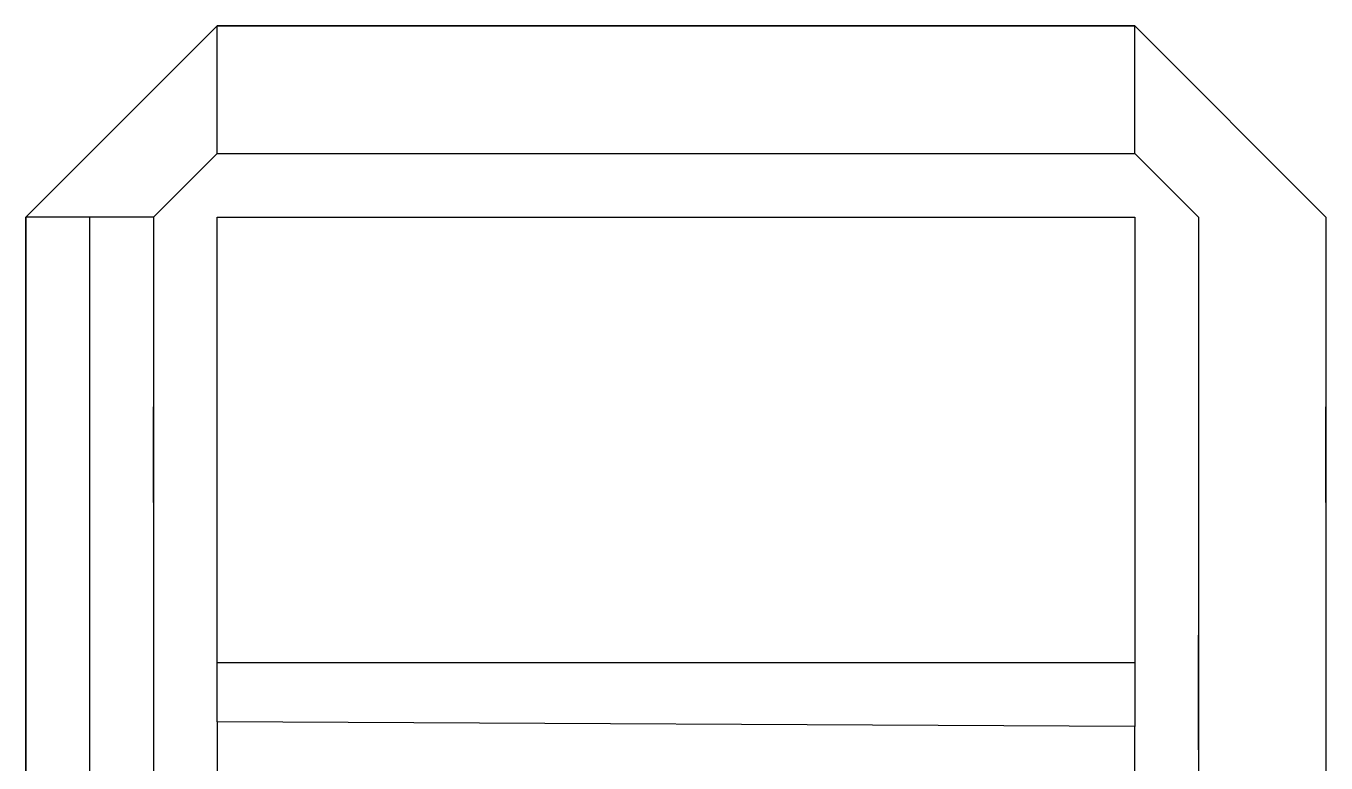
# Model space of a CAD drawing. Header units: millimetres. Extents: x -1030 to 134, y 0 to 864.
# Drawn here: x -1030 to -877, y 777.6 to 864.4 of the extents above; entities that cross this region are included whole.
import ezdxf

# ---------------------------------------------------------------- set-up
doc = ezdxf.new("R2010")
doc.units = ezdxf.units.MM
doc.header["$MEASUREMENT"] = 0

msp = doc.modelspace()

# ---------------------------------------------------------------- linework, layer by layer
for p, q in [((-1007.53, 864.4), (-1030.03, 841.9)), ((-1030.03, 841.9), (-1007.53, 864.4)), ((-1007.53, 849.4), (-1007.53, 864.4)), ((-899.53, 864.4), (-1007.53, 864.4)), ((-1007.53, 864.4), (-899.53, 864.4)), ((-899.53, 849.4), (-899.53, 864.4)), ((-877.03, 841.9), (-899.53, 864.4)), ((-899.53, 864.4), (-877.03, 841.9)), ((-1015.03, 841.9, 3.75), (-1007.53, 849.4, 3.75)), ((-1007.53, 849.4, 3.75), (-899.53, 849.4, 3.75)), ((-892.03, 841.9, 3.75), (-899.53, 849.4, 3.75)), ((-1015.03, 841.9), (-1030.03, 841.9)), ((-1030.03, 729.97), (-1030.03, 841.9)), ((-1022.53, 841.9, 3.75), (-1030.03, 841.9, 3.75)), ((-1030.03, 841.9, 3.75), (-1030.03, 729.97, 3.75)), ((-1030.03, 729.97), (-1030.03, 841.9)), ((-1022.53, 782.19, 0.25), (-1022.53, 841.9, 3.75)), ((-1022.53, 729.97, 3.75), (-1022.53, 841.9, 3.75)), ((-1015.03, 841.9, 3.75), (-1015.03, 729.97, 3.75)), ((-1007.53, 789.4, 3.75), (-1007.53, 841.9, 3.75)), ((-1007.53, 841.9, 3.75), (-899.53, 841.9, 3.75)), ((-899.53, 841.9, 3.75), (-899.53, 789.4, 3.75)), ((-892.03, 841.9, 3.75), (-892.03, 729.97, 3.75)), ((-877.03, 841.9), (-877.03, 729.97)), ((-899.53, 789.4, 3.75), (-1007.53, 789.4, 3.75)), ((-1007.53, 782.47, 3.75), (-1007.53, 789.4, 3.75)), ((-899.53, 789.4, 3.75), (-899.53, 781.9, 3.75)), ((-899.53, 781.9, 3.75), (-1007.53, 782.47, 3.75)), ((-1007.53, 782.47, 3.75), (-1007.53, 729.97, 3.75)), ((-899.53, 729.97, 3.75), (-899.53, 781.9, 3.75))]:
    msp.add_line(p, q)
at = {"extrusion": (-1, -1.32995e-05, 0)}
msp.add_circle((-813.93, 15, 1015.02), 5.62, dxfattribs=at)
at = {"extrusion": (-1, 0, 0)}
msp.add_circle((-785.93, 41.25, 892.03), 6.75, dxfattribs=at)
msp.add_ellipse((-877.03, 813.92, 15), major_axis=(0, -5.63), ratio=1, start_param=-3.141592653589793, end_param=3.141592653589793, dxfattribs=at)
msp.add_ellipse((-877.03, 813.92, 15), major_axis=(0, -5.63), ratio=1, start_param=-3.141592653589793, end_param=3.141592653589793, dxfattribs=at)
msp.add_ellipse((-877.03, 813.92, 15), major_axis=(0, -5.63), ratio=1, start_param=-3.141592653589793, end_param=3.141592653589793, dxfattribs=at)
msp.add_ellipse((-877.03, 813.92, 15), major_axis=(0, -5.63), ratio=1, start_param=-3.141592653589793, end_param=3.141592653589793, dxfattribs=at)
msp.add_ellipse((-877.03, 813.92, 15), major_axis=(0, -5.63), ratio=1, start_param=-3.141592653589793, end_param=3.141592653589793, dxfattribs=at)
msp.add_ellipse((-877.03, 813.92, 15), major_axis=(0, -5.63), ratio=1, start_param=-3.141592653589793, end_param=3.141592653589793, dxfattribs=at)
msp.add_ellipse((-877.03, 813.92, 15), major_axis=(0, -5.63), ratio=1, start_param=-3.141592653589793, end_param=3.141592653589793, dxfattribs=at)
msp.add_ellipse((-877.03, 813.92, 15), major_axis=(0, -5.63), ratio=1, start_param=-3.141592653589793, end_param=3.141592653589793, dxfattribs=at)
msp.add_ellipse((-877.03, 813.92, 15), major_axis=(0, -5.63), ratio=1, start_param=-3.141592653589793, end_param=3.141592653589793, dxfattribs=at)
msp.add_ellipse((-877.03, 813.92, 15), major_axis=(0, -5.63), ratio=1, start_param=-3.141592653589793, end_param=3.141592653589793, dxfattribs=at)
msp.add_ellipse((-877.03, 813.92, 15), major_axis=(0, -5.63), ratio=1, start_param=-3.141592653589793, end_param=3.141592653589793, dxfattribs=at)
msp.add_ellipse((-877.03, 813.92, 15), major_axis=(0, -5.63), ratio=1, start_param=-3.141592653589793, end_param=3.141592653589793, dxfattribs=at)
msp.add_ellipse((-877.03, 813.92, 15), major_axis=(0, -5.63), ratio=1, start_param=-3.141592653589793, end_param=3.141592653589793, dxfattribs=at)
msp.add_ellipse((-877.03, 813.92, 15), major_axis=(0, -5.63), ratio=1, start_param=-3.141592653589793, end_param=3.141592653589793, dxfattribs=at)
msp.add_ellipse((-877.03, 813.92, 15), major_axis=(0, -5.63), ratio=1, start_param=-3.141592653589793, end_param=3.141592653589793, dxfattribs=at)
msp.add_ellipse((-877.03, 813.92, 15), major_axis=(0, -5.63), ratio=1, start_param=-3.141592653589793, end_param=3.141592653589793, dxfattribs=at)
msp.add_ellipse((-877.03, 813.92, 15), major_axis=(0, -5.63), ratio=1, start_param=-3.141592653589793, end_param=3.141592653589793, dxfattribs=at)
msp.add_ellipse((-877.03, 813.92, 15), major_axis=(0, -5.63), ratio=1, start_param=-3.141592653589793, end_param=3.141592653589793, dxfattribs=at)
msp.add_ellipse((-877.03, 813.92, 15), major_axis=(0, -5.63), ratio=1, start_param=-3.141592653589793, end_param=3.141592653589793, dxfattribs=at)
msp.add_ellipse((-877.03, 813.92, 15), major_axis=(0, -5.63), ratio=1, start_param=-3.141592653589793, end_param=3.141592653589793, dxfattribs=at)
msp.add_ellipse((-877.03, 813.92, 15), major_axis=(0, -5.63), ratio=1, start_param=-3.141592653589793, end_param=3.141592653589793, dxfattribs=at)
msp.add_ellipse((-877.03, 813.92, 15), major_axis=(0, -5.63), ratio=1, start_param=-3.141592653589793, end_param=3.141592653589793, dxfattribs=at)
msp.add_ellipse((-877.03, 813.92, 15), major_axis=(0, -5.63), ratio=1, start_param=-3.141592653589793, end_param=3.141592653589793, dxfattribs=at)
msp.add_ellipse((-877.03, 813.92, 15), major_axis=(0, -5.63), ratio=1, start_param=-3.141592653589793, end_param=3.141592653589793, dxfattribs=at)
msp.add_ellipse((-877.03, 813.92, 15), major_axis=(0, -5.63), ratio=1, start_param=-3.141592653589793, end_param=3.141592653589793, dxfattribs=at)
msp.add_ellipse((-877.03, 813.92, 15), major_axis=(0, -5.63), ratio=1, start_param=-3.141592653589793, end_param=3.141592653589793, dxfattribs=at)
msp.add_ellipse((-877.03, 813.92, 15), major_axis=(0, -5.63), ratio=1, start_param=-3.141592653589793, end_param=3.141592653589793, dxfattribs=at)
msp.add_ellipse((-877.03, 813.92, 15), major_axis=(0, -5.63), ratio=1, start_param=-3.141592653589793, end_param=3.141592653589793, dxfattribs=at)
msp.add_ellipse((-877.03, 813.92, 15), major_axis=(0, -5.63), ratio=1, start_param=-3.141592653589793, end_param=3.141592653589793, dxfattribs=at)
msp.add_ellipse((-877.03, 813.92, 15), major_axis=(0, -5.63), ratio=1, start_param=-3.141592653589793, end_param=3.141592653589793, dxfattribs=at)
msp.add_ellipse((-877.03, 813.92, 15), major_axis=(0, -5.63), ratio=1, start_param=-3.141592653589793, end_param=3.141592653589793, dxfattribs=at)
msp.add_ellipse((-877.03, 813.92, 15), major_axis=(0, -5.63), ratio=1, start_param=-3.141592653589793, end_param=3.141592653589793, dxfattribs=at)
msp.add_ellipse((-877.03, 813.92, 15), major_axis=(0, -5.63), ratio=1, start_param=-3.141592653589793, end_param=3.141592653589793, dxfattribs=at)
msp.add_ellipse((-877.03, 813.92, 15), major_axis=(0, -5.63), ratio=1, start_param=-3.141592653589793, end_param=3.141592653589793, dxfattribs=at)
msp.add_ellipse((-877.03, 813.92, 15), major_axis=(0, -5.63), ratio=1, start_param=-3.141592653589793, end_param=3.141592653589793, dxfattribs=at)
msp.add_ellipse((-877.03, 813.92, 15), major_axis=(0, -5.63), ratio=1, start_param=-3.141592653589793, end_param=3.141592653589793, dxfattribs=at)
msp.add_ellipse((-877.03, 813.92, 15), major_axis=(0, -5.63), ratio=1, start_param=-3.141592653589793, end_param=3.141592653589793, dxfattribs=at)
msp.add_ellipse((-877.03, 813.92, 15), major_axis=(0, -5.63), ratio=1, start_param=-3.141592653589793, end_param=3.141592653589793, dxfattribs=at)
msp.add_ellipse((-877.03, 813.92, 15), major_axis=(0, -5.63), ratio=1, start_param=-3.141592653589793, end_param=3.141592653589793, dxfattribs=at)
msp.add_ellipse((-877.03, 813.92, 15), major_axis=(0, -5.63), ratio=1, start_param=-3.141592653589793, end_param=3.141592653589793, dxfattribs=at)
msp.add_ellipse((-877.03, 813.92, 15), major_axis=(0, -5.63), ratio=1, start_param=-3.141592653589793, end_param=3.141592653589793, dxfattribs=at)
msp.add_ellipse((-877.03, 813.92, 15), major_axis=(0, -5.63), ratio=1, start_param=-3.141592653589793, end_param=3.141592653589793, dxfattribs=at)
msp.add_ellipse((-877.03, 813.92, 15), major_axis=(0, -5.63), ratio=1, start_param=-3.141592653589793, end_param=3.141592653589793, dxfattribs=at)
msp.add_ellipse((-877.03, 813.92, 15), major_axis=(0, -5.63), ratio=1, start_param=-3.141592653589793, end_param=3.141592653589793, dxfattribs=at)
msp.add_ellipse((-877.03, 813.92, 15), major_axis=(0, -5.63), ratio=1, start_param=-3.141592653589793, end_param=3.141592653589793, dxfattribs=at)
msp.add_ellipse((-877.03, 813.92, 15), major_axis=(0, -5.63), ratio=1, start_param=-3.141592653589793, end_param=3.141592653589793, dxfattribs=at)
msp.add_ellipse((-877.03, 813.92, 15), major_axis=(0, -5.63), ratio=1, start_param=-3.141592653589793, end_param=3.141592653589793, dxfattribs=at)
msp.add_ellipse((-877.03, 813.92, 15), major_axis=(0, -5.63), ratio=1, start_param=-3.141592653589793, end_param=3.141592653589793, dxfattribs=at)
msp.add_ellipse((-877.03, 813.92, 15), major_axis=(0, -5.63), ratio=1, start_param=-3.141592653589793, end_param=3.141592653589793, dxfattribs=at)
msp.add_ellipse((-877.03, 813.92, 15), major_axis=(0, -5.63), ratio=1, start_param=-3.141592653589793, end_param=3.141592653589793, dxfattribs=at)
msp.add_ellipse((-877.03, 813.92, 15), major_axis=(0, -5.63), ratio=1, start_param=-3.141592653589793, end_param=3.141592653589793, dxfattribs=at)
msp.add_ellipse((-877.03, 813.92, 15), major_axis=(0, -5.63), ratio=1, start_param=-3.141592653589793, end_param=3.141592653589793, dxfattribs=at)
msp.add_ellipse((-877.03, 813.92, 15), major_axis=(0, -5.63), ratio=1, start_param=-3.141592653589793, end_param=3.141592653589793, dxfattribs=at)
msp.add_ellipse((-877.03, 813.92, 15), major_axis=(0, -5.63), ratio=1, start_param=-3.141592653589793, end_param=3.141592653589793, dxfattribs=at)
msp.add_ellipse((-877.03, 813.92, 15), major_axis=(0, -5.63), ratio=1, start_param=-3.141592653589793, end_param=3.141592653589793, dxfattribs=at)
msp.add_ellipse((-877.03, 813.92, 15), major_axis=(0, -5.63), ratio=1, start_param=-3.141592653589793, end_param=3.141592653589793, dxfattribs=at)
msp.add_ellipse((-877.03, 813.92, 15), major_axis=(0, -5.63), ratio=1, start_param=-3.141592653589793, end_param=3.141592653589793, dxfattribs=at)
msp.add_ellipse((-877.03, 813.92, 15), major_axis=(0, -5.63), ratio=1, start_param=-3.141592653589793, end_param=3.141592653589793, dxfattribs=at)
msp.add_ellipse((-877.03, 813.92, 15), major_axis=(0, -5.63), ratio=1, start_param=-3.141592653589793, end_param=3.141592653589793, dxfattribs=at)
msp.add_ellipse((-877.03, 813.92, 15), major_axis=(0, -5.63), ratio=1, start_param=-3.141592653589793, end_param=3.141592653589793, dxfattribs=at)
msp.add_ellipse((-877.03, 813.92, 15), major_axis=(0, -5.63), ratio=1, start_param=-3.141592653589793, end_param=3.141592653589793, dxfattribs=at)
msp.add_ellipse((-877.03, 813.92, 15), major_axis=(0, -5.63), ratio=1, start_param=-3.141592653589793, end_param=3.141592653589793, dxfattribs=at)
msp.add_ellipse((-877.03, 813.92, 15), major_axis=(0, -5.63), ratio=1, start_param=-3.141592653589793, end_param=3.141592653589793, dxfattribs=at)
msp.add_ellipse((-877.03, 813.92, 15), major_axis=(0, -5.63), ratio=1, start_param=-3.141592653589793, end_param=3.141592653589793, dxfattribs=at)
msp.add_ellipse((-877.03, 813.92, 15), major_axis=(0, -5.63), ratio=1, start_param=-3.141592653589793, end_param=3.141592653589793, dxfattribs=at)
msp.add_ellipse((-877.03, 813.92, 15), major_axis=(0, -5.63), ratio=1, start_param=-3.141592653589793, end_param=3.141592653589793, dxfattribs=at)
msp.add_ellipse((-877.03, 813.92, 15), major_axis=(0, -5.63), ratio=1, start_param=-3.141592653589793, end_param=3.141592653589793, dxfattribs=at)
msp.add_ellipse((-877.03, 813.92, 15), major_axis=(0, -5.63), ratio=1, start_param=-3.141592653589793, end_param=3.141592653589793, dxfattribs=at)
msp.add_ellipse((-877.03, 813.92, 15), major_axis=(0, -5.63), ratio=1, start_param=-3.141592653589793, end_param=3.141592653589793, dxfattribs=at)
msp.add_ellipse((-877.03, 813.92, 15), major_axis=(0, -5.63), ratio=1, start_param=-3.141592653589793, end_param=3.141592653589793, dxfattribs=at)
msp.add_ellipse((-877.03, 813.92, 15), major_axis=(0, -5.63), ratio=1, start_param=-3.141592653589793, end_param=3.141592653589793, dxfattribs=at)
msp.add_ellipse((-877.03, 813.92, 15), major_axis=(0, -5.63), ratio=1, start_param=-3.141592653589793, end_param=3.141592653589793, dxfattribs=at)
msp.add_ellipse((-877.03, 813.92, 15), major_axis=(0, -5.63), ratio=1, start_param=-3.141592653589793, end_param=3.141592653589793, dxfattribs=at)
msp.add_ellipse((-877.03, 813.92, 15), major_axis=(0, -5.63), ratio=1, start_param=-3.141592653589793, end_param=3.141592653589793, dxfattribs=at)
msp.add_ellipse((-877.03, 813.92, 15), major_axis=(0, -5.63), ratio=1, start_param=-3.141592653589793, end_param=3.141592653589793, dxfattribs=at)
msp.add_ellipse((-877.03, 813.92, 15), major_axis=(0, -5.63), ratio=1, start_param=-3.141592653589793, end_param=3.141592653589793, dxfattribs=at)
msp.add_ellipse((-877.03, 813.92, 15), major_axis=(0, -5.63), ratio=1, start_param=-3.141592653589793, end_param=3.141592653589793, dxfattribs=at)
msp.add_ellipse((-877.03, 813.92, 15), major_axis=(0, -5.63), ratio=1, start_param=-3.141592653589793, end_param=3.141592653589793, dxfattribs=at)
msp.add_ellipse((-877.03, 813.92, 15), major_axis=(0, -5.63), ratio=1, start_param=-3.141592653589793, end_param=3.141592653589793, dxfattribs=at)
msp.add_ellipse((-877.03, 813.92, 15), major_axis=(0, -5.63), ratio=1, start_param=-3.141592653589793, end_param=3.141592653589793, dxfattribs=at)
msp.add_ellipse((-877.03, 813.92, 15), major_axis=(0, -5.63), ratio=1, start_param=-3.141592653589793, end_param=3.141592653589793, dxfattribs=at)
msp.add_ellipse((-877.03, 813.92, 15), major_axis=(0, -5.63), ratio=1, start_param=-3.141592653589793, end_param=3.141592653589793, dxfattribs=at)
msp.add_ellipse((-877.03, 813.92, 15), major_axis=(0, -5.63), ratio=1, start_param=-3.141592653589793, end_param=3.141592653589793, dxfattribs=at)
msp.add_ellipse((-877.03, 813.92, 15), major_axis=(0, -5.63), ratio=1, start_param=-3.141592653589793, end_param=3.141592653589793, dxfattribs=at)
msp.add_ellipse((-877.03, 813.92, 15), major_axis=(0, -5.63), ratio=1, start_param=-3.141592653589793, end_param=3.141592653589793, dxfattribs=at)
msp.add_ellipse((-877.03, 813.92, 15), major_axis=(0, -5.63), ratio=1, start_param=-3.141592653589793, end_param=3.141592653589793, dxfattribs=at)
msp.add_ellipse((-877.03, 813.92, 15), major_axis=(0, -5.63), ratio=1, start_param=-3.141592653589793, end_param=3.141592653589793, dxfattribs=at)
msp.add_ellipse((-877.03, 813.92, 15), major_axis=(0, -5.63), ratio=1, start_param=-3.141592653589793, end_param=3.141592653589793, dxfattribs=at)
msp.add_ellipse((-877.03, 813.92, 15), major_axis=(0, -5.63), ratio=1, start_param=-3.141592653589793, end_param=3.141592653589793, dxfattribs=at)
msp.add_ellipse((-877.03, 813.92, 15), major_axis=(0, -5.63), ratio=1, start_param=-3.141592653589793, end_param=3.141592653589793, dxfattribs=at)
msp.add_ellipse((-877.03, 813.92, 15), major_axis=(0, -5.63), ratio=1, start_param=-3.141592653589793, end_param=3.141592653589793, dxfattribs=at)
msp.add_ellipse((-877.03, 813.92, 15), major_axis=(0, -5.63), ratio=1, start_param=-3.141592653589793, end_param=3.141592653589793, dxfattribs=at)
msp.add_ellipse((-877.03, 813.92, 15), major_axis=(0, -5.63), ratio=1, start_param=-3.141592653589793, end_param=3.141592653589793, dxfattribs=at)
msp.add_ellipse((-877.03, 813.92, 15), major_axis=(0, -5.63), ratio=1, start_param=-3.141592653589793, end_param=3.141592653589793, dxfattribs=at)
msp.add_ellipse((-877.03, 813.92, 15), major_axis=(0, -5.63), ratio=1, start_param=-3.141592653589793, end_param=3.141592653589793, dxfattribs=at)
msp.add_ellipse((-877.03, 813.92, 15), major_axis=(0, -5.63), ratio=1, start_param=-3.141592653589793, end_param=3.141592653589793, dxfattribs=at)
msp.add_ellipse((-877.03, 813.92, 15), major_axis=(0, -5.63), ratio=1, start_param=-3.141592653589793, end_param=3.141592653589793, dxfattribs=at)
msp.add_ellipse((-877.03, 813.92, 15), major_axis=(0, -5.63), ratio=1, start_param=-3.141592653589793, end_param=3.141592653589793, dxfattribs=at)
msp.add_ellipse((-877.03, 813.92, 15), major_axis=(0, -5.63), ratio=1, start_param=-3.141592653589793, end_param=3.141592653589793, dxfattribs=at)
msp.add_ellipse((-877.03, 813.92, 15), major_axis=(0, -5.63), ratio=1, start_param=-3.141592653589793, end_param=3.141592653589793, dxfattribs=at)
msp.add_ellipse((-877.03, 813.92, 15), major_axis=(0, -5.63), ratio=1, start_param=-3.141592653589793, end_param=3.141592653589793, dxfattribs=at)
msp.add_ellipse((-877.03, 813.92, 15), major_axis=(0, -5.63), ratio=1, start_param=-3.141592653589793, end_param=3.141592653589793, dxfattribs=at)
msp.add_ellipse((-877.03, 813.92, 15), major_axis=(0, -5.63), ratio=1, start_param=-3.141592653589793, end_param=3.141592653589793, dxfattribs=at)
msp.add_ellipse((-877.03, 813.92, 15), major_axis=(0, -5.63), ratio=1, start_param=-3.141592653589793, end_param=3.141592653589793, dxfattribs=at)
msp.add_ellipse((-877.03, 813.92, 15), major_axis=(0, -5.63), ratio=1, start_param=-3.141592653589793, end_param=3.141592653589793, dxfattribs=at)
msp.add_ellipse((-877.03, 813.92, 15), major_axis=(0, -5.63), ratio=1, start_param=-3.141592653589793, end_param=3.141592653589793, dxfattribs=at)
msp.add_ellipse((-877.03, 813.92, 15), major_axis=(0, -5.63), ratio=1, start_param=-3.141592653589793, end_param=3.141592653589793, dxfattribs=at)
msp.add_ellipse((-877.03, 813.92, 15), major_axis=(0, -5.63), ratio=1, start_param=-3.141592653589793, end_param=3.141592653589793, dxfattribs=at)
msp.add_ellipse((-877.03, 813.92, 15), major_axis=(0, -5.63), ratio=1, start_param=-3.141592653589793, end_param=3.141592653589793, dxfattribs=at)
msp.add_ellipse((-877.03, 813.92, 15), major_axis=(0, -5.63), ratio=1, start_param=-3.141592653589793, end_param=3.141592653589793, dxfattribs=at)
msp.add_ellipse((-877.03, 813.92, 15), major_axis=(0, -5.63), ratio=1, start_param=-3.141592653589793, end_param=3.141592653589793, dxfattribs=at)
msp.add_ellipse((-877.03, 813.92, 15), major_axis=(0, -5.63), ratio=1, start_param=-3.141592653589793, end_param=3.141592653589793, dxfattribs=at)
msp.add_ellipse((-877.03, 813.92, 15), major_axis=(0, -5.63), ratio=1, start_param=-3.141592653589793, end_param=3.141592653589793, dxfattribs=at)
msp.add_ellipse((-877.03, 813.92, 15), major_axis=(0, -5.63), ratio=1, start_param=-3.141592653589793, end_param=3.141592653589793, dxfattribs=at)
msp.add_ellipse((-877.03, 813.92, 15), major_axis=(0, -5.63), ratio=1, start_param=-3.141592653589793, end_param=3.141592653589793, dxfattribs=at)
msp.add_ellipse((-877.03, 813.92, 15), major_axis=(0, -5.63), ratio=1, start_param=-3.141592653589793, end_param=3.141592653589793, dxfattribs=at)
msp.add_ellipse((-877.03, 813.92, 15), major_axis=(0, -5.63), ratio=1, start_param=-3.141592653589793, end_param=3.141592653589793, dxfattribs=at)
msp.add_ellipse((-877.03, 813.92, 15), major_axis=(0, -5.63), ratio=1, start_param=-3.141592653589793, end_param=3.141592653589793, dxfattribs=at)
msp.add_ellipse((-877.03, 813.92, 15), major_axis=(0, -5.63), ratio=1, start_param=-3.141592653589793, end_param=3.141592653589793, dxfattribs=at)
msp.add_ellipse((-877.03, 813.92, 15), major_axis=(0, -5.63), ratio=1, start_param=-3.141592653589793, end_param=3.141592653589793, dxfattribs=at)
msp.add_ellipse((-877.03, 813.92, 15), major_axis=(0, -5.63), ratio=1, start_param=-3.141592653589793, end_param=3.141592653589793, dxfattribs=at)
msp.add_ellipse((-877.03, 813.92, 15), major_axis=(0, -5.63), ratio=1, start_param=-3.141592653589793, end_param=3.141592653589793, dxfattribs=at)
msp.add_ellipse((-877.03, 813.92, 15), major_axis=(0, -5.63), ratio=1, start_param=-3.141592653589793, end_param=3.141592653589793, dxfattribs=at)
msp.add_ellipse((-877.03, 813.92, 15), major_axis=(0, -5.63), ratio=1, start_param=-3.141592653589793, end_param=3.141592653589793, dxfattribs=at)
msp.add_ellipse((-877.03, 813.92, 15), major_axis=(0, -5.63), ratio=1, start_param=-3.141592653589793, end_param=3.141592653589793, dxfattribs=at)
msp.add_ellipse((-877.03, 813.92, 15), major_axis=(0, -5.63), ratio=1, start_param=-3.141592653589793, end_param=3.141592653589793, dxfattribs=at)
msp.add_ellipse((-877.03, 813.92, 15), major_axis=(0, -5.63), ratio=1, start_param=-3.141592653589793, end_param=3.141592653589793, dxfattribs=at)
msp.add_ellipse((-877.03, 813.92, 15), major_axis=(0, -5.63), ratio=1, start_param=-3.141592653589793, end_param=3.141592653589793, dxfattribs=at)
msp.add_ellipse((-877.03, 813.92, 15), major_axis=(0, -5.63), ratio=1, start_param=-3.141592653589793, end_param=3.141592653589793, dxfattribs=at)
msp.add_ellipse((-877.03, 813.92, 15), major_axis=(0, -5.63), ratio=1, start_param=-3.141592653589793, end_param=3.141592653589793, dxfattribs=at)
msp.add_ellipse((-877.03, 813.92, 15), major_axis=(0, -5.63), ratio=1, start_param=-3.141592653589793, end_param=3.141592653589793, dxfattribs=at)
msp.add_ellipse((-877.03, 813.92, 15), major_axis=(0, -5.63), ratio=1, start_param=-3.141592653589793, end_param=3.141592653589793, dxfattribs=at)
msp.add_ellipse((-877.03, 813.92, 15), major_axis=(0, -5.63), ratio=1, start_param=-3.141592653589793, end_param=3.141592653589793, dxfattribs=at)
msp.add_ellipse((-877.03, 813.92, 15), major_axis=(0, -5.63), ratio=1, start_param=-3.141592653589793, end_param=3.141592653589793, dxfattribs=at)
msp.add_ellipse((-877.03, 813.92, 15), major_axis=(0, -5.63), ratio=1, start_param=-3.141592653589793, end_param=3.141592653589793, dxfattribs=at)
msp.add_ellipse((-877.03, 813.92, 15), major_axis=(0, -5.63), ratio=1, start_param=-3.141592653589793, end_param=3.141592653589793, dxfattribs=at)
msp.add_ellipse((-877.03, 813.92, 15), major_axis=(0, -5.63), ratio=1, start_param=-3.141592653589793, end_param=3.141592653589793, dxfattribs=at)
msp.add_ellipse((-877.03, 813.92, 15), major_axis=(0, -5.63), ratio=1, start_param=-3.141592653589793, end_param=3.141592653589793, dxfattribs=at)
msp.add_ellipse((-877.03, 813.92, 15), major_axis=(0, -5.63), ratio=1, start_param=-3.141592653589793, end_param=3.141592653589793, dxfattribs=at)
msp.add_ellipse((-877.03, 813.92, 15), major_axis=(0, -5.63), ratio=1, start_param=-3.141592653589793, end_param=3.141592653589793, dxfattribs=at)
msp.add_ellipse((-877.03, 813.92, 15), major_axis=(0, -5.63), ratio=1, start_param=-3.141592653589793, end_param=3.141592653589793, dxfattribs=at)
msp.add_ellipse((-877.03, 813.92, 15), major_axis=(0, -5.63), ratio=1, start_param=-3.141592653589793, end_param=3.141592653589793, dxfattribs=at)
msp.add_ellipse((-877.03, 813.92, 15), major_axis=(0, -5.63), ratio=1, start_param=-3.141592653589793, end_param=3.141592653589793, dxfattribs=at)
msp.add_ellipse((-877.03, 813.92, 15), major_axis=(0, -5.63), ratio=1, start_param=-3.141592653589793, end_param=3.141592653589793, dxfattribs=at)
msp.add_ellipse((-877.03, 813.92, 15), major_axis=(0, -5.63), ratio=1, start_param=-3.141592653589793, end_param=3.141592653589793, dxfattribs=at)
msp.add_ellipse((-877.03, 813.92, 15), major_axis=(0, -5.63), ratio=1, start_param=-3.141592653589793, end_param=3.141592653589793, dxfattribs=at)
msp.add_ellipse((-877.03, 813.92, 15), major_axis=(0, -5.63), ratio=1, start_param=-3.141592653589793, end_param=3.141592653589793, dxfattribs=at)
msp.add_ellipse((-877.03, 813.92, 15), major_axis=(0, -5.63), ratio=1, start_param=-3.141592653589793, end_param=3.141592653589793, dxfattribs=at)
msp.add_ellipse((-877.03, 813.92, 15), major_axis=(0, -5.63), ratio=1, start_param=-3.141592653589793, end_param=3.141592653589793, dxfattribs=at)
msp.add_ellipse((-877.03, 813.92, 15), major_axis=(0, -5.63), ratio=1, start_param=-3.141592653589793, end_param=3.141592653589793, dxfattribs=at)
msp.add_ellipse((-877.03, 813.92, 15), major_axis=(0, -5.63), ratio=1, start_param=-3.141592653589793, end_param=3.141592653589793, dxfattribs=at)
msp.add_ellipse((-877.03, 813.92, 15), major_axis=(0, -5.63), ratio=1, start_param=-3.141592653589793, end_param=3.141592653589793, dxfattribs=at)
msp.add_ellipse((-877.03, 813.92, 15), major_axis=(0, -5.63), ratio=1, start_param=-3.141592653589793, end_param=3.141592653589793, dxfattribs=at)
msp.add_ellipse((-877.03, 813.92, 15), major_axis=(0, -5.63), ratio=1, start_param=-3.141592653589793, end_param=3.141592653589793, dxfattribs=at)
msp.add_ellipse((-877.03, 813.92, 15), major_axis=(0, -5.63), ratio=1, start_param=-3.141592653589793, end_param=3.141592653589793, dxfattribs=at)
msp.add_ellipse((-877.03, 813.92, 15), major_axis=(0, -5.63), ratio=1, start_param=-3.141592653589793, end_param=3.141592653589793, dxfattribs=at)
msp.add_ellipse((-877.03, 813.92, 15), major_axis=(0, -5.63), ratio=1, start_param=-3.141592653589793, end_param=3.141592653589793, dxfattribs=at)
msp.add_ellipse((-877.03, 813.92, 15), major_axis=(0, -5.63), ratio=1, start_param=-3.141592653589793, end_param=3.141592653589793, dxfattribs=at)
msp.add_ellipse((-877.03, 813.92, 15), major_axis=(0, -5.63), ratio=1, start_param=-3.141592653589793, end_param=3.141592653589793, dxfattribs=at)
msp.add_ellipse((-877.03, 813.92, 15), major_axis=(0, -5.63), ratio=1, start_param=-3.141592653589793, end_param=3.141592653589793, dxfattribs=at)
msp.add_ellipse((-877.03, 813.92, 15), major_axis=(0, -5.63), ratio=1, start_param=-3.141592653589793, end_param=3.141592653589793, dxfattribs=at)
msp.add_ellipse((-877.03, 813.92, 15), major_axis=(0, -5.63), ratio=1, start_param=-3.141592653589793, end_param=3.141592653589793, dxfattribs=at)
msp.add_ellipse((-877.03, 813.92, 15), major_axis=(0, -5.63), ratio=1, start_param=-3.141592653589793, end_param=3.141592653589793, dxfattribs=at)
msp.add_ellipse((-877.03, 813.92, 15), major_axis=(0, -5.63), ratio=1, start_param=-3.141592653589793, end_param=3.141592653589793, dxfattribs=at)
msp.add_ellipse((-877.03, 813.92, 15), major_axis=(0, -5.63), ratio=1, start_param=-3.141592653589793, end_param=3.141592653589793, dxfattribs=at)
msp.add_ellipse((-877.03, 813.92, 15), major_axis=(0, -5.63), ratio=1, start_param=-3.141592653589793, end_param=3.141592653589793, dxfattribs=at)
msp.add_ellipse((-877.03, 813.92, 15), major_axis=(0, -5.63), ratio=1, start_param=-3.141592653589793, end_param=3.141592653589793, dxfattribs=at)
msp.add_ellipse((-877.03, 813.92, 15), major_axis=(0, -5.63), ratio=1, start_param=-3.141592653589793, end_param=3.141592653589793, dxfattribs=at)
msp.add_ellipse((-877.03, 813.92, 15), major_axis=(0, -5.63), ratio=1, start_param=-3.141592653589793, end_param=3.141592653589793, dxfattribs=at)
msp.add_ellipse((-877.03, 813.92, 15), major_axis=(0, -5.63), ratio=1, start_param=-3.141592653589793, end_param=3.141592653589793, dxfattribs=at)
msp.add_ellipse((-877.03, 813.92, 15), major_axis=(0, -5.63), ratio=1, start_param=-3.141592653589793, end_param=3.141592653589793, dxfattribs=at)
msp.add_ellipse((-877.03, 813.92, 15), major_axis=(0, -5.63), ratio=1, start_param=-3.141592653589793, end_param=3.141592653589793, dxfattribs=at)
msp.add_ellipse((-877.03, 813.92, 15), major_axis=(0, -5.63), ratio=1, start_param=-3.141592653589793, end_param=3.141592653589793, dxfattribs=at)
msp.add_ellipse((-877.03, 813.92, 15), major_axis=(0, -5.63), ratio=1, start_param=-3.141592653589793, end_param=3.141592653589793, dxfattribs=at)
msp.add_ellipse((-877.03, 813.92, 15), major_axis=(0, -5.63), ratio=1, start_param=-3.141592653589793, end_param=3.141592653589793, dxfattribs=at)
msp.add_ellipse((-877.03, 813.92, 15), major_axis=(0, -5.63), ratio=1, start_param=-3.141592653589793, end_param=3.141592653589793, dxfattribs=at)
msp.add_ellipse((-877.03, 813.92, 15), major_axis=(0, -5.63), ratio=1, start_param=-3.141592653589793, end_param=3.141592653589793, dxfattribs=at)
msp.add_ellipse((-877.03, 813.92, 15), major_axis=(0, -5.63), ratio=1, start_param=-3.141592653589793, end_param=3.141592653589793, dxfattribs=at)
msp.add_ellipse((-877.03, 813.92, 15), major_axis=(0, -5.63), ratio=1, start_param=-3.141592653589793, end_param=3.141592653589793, dxfattribs=at)
msp.add_ellipse((-877.03, 813.92, 15), major_axis=(0, -5.63), ratio=1, start_param=-3.141592653589793, end_param=3.141592653589793, dxfattribs=at)
msp.add_ellipse((-877.03, 813.92, 15), major_axis=(0, -5.63), ratio=1, start_param=-3.141592653589793, end_param=3.141592653589793, dxfattribs=at)
msp.add_ellipse((-877.03, 813.92, 15), major_axis=(0, -5.63), ratio=1, start_param=-3.141592653589793, end_param=3.141592653589793, dxfattribs=at)
msp.add_ellipse((-877.03, 813.92, 15), major_axis=(0, -5.63), ratio=1, start_param=-3.141592653589793, end_param=3.141592653589793, dxfattribs=at)
msp.add_ellipse((-877.03, 813.92, 15), major_axis=(0, -5.63), ratio=1, start_param=-3.141592653589793, end_param=3.141592653589793, dxfattribs=at)
msp.add_ellipse((-877.03, 813.92, 15), major_axis=(0, -5.63), ratio=1, start_param=-3.141592653589793, end_param=3.141592653589793, dxfattribs=at)
msp.add_ellipse((-877.03, 813.92, 15), major_axis=(0, -5.63), ratio=1, start_param=-3.141592653589793, end_param=3.141592653589793, dxfattribs=at)
msp.add_ellipse((-877.03, 813.92, 15), major_axis=(0, -5.63), ratio=1, start_param=-3.141592653589793, end_param=3.141592653589793, dxfattribs=at)
msp.add_ellipse((-877.03, 813.92, 15), major_axis=(0, -5.63), ratio=1, start_param=-3.141592653589793, end_param=3.141592653589793, dxfattribs=at)
msp.add_ellipse((-877.03, 813.92, 15), major_axis=(0, -5.63), ratio=1, start_param=-3.141592653589793, end_param=3.141592653589793, dxfattribs=at)
msp.add_ellipse((-877.03, 813.92, 15), major_axis=(0, -5.63), ratio=1, start_param=-3.141592653589793, end_param=3.141592653589793, dxfattribs=at)
msp.add_ellipse((-877.03, 813.92, 15), major_axis=(0, -5.63), ratio=1, start_param=-3.141592653589793, end_param=3.141592653589793, dxfattribs=at)
msp.add_ellipse((-877.03, 813.92, 15), major_axis=(0, -5.63), ratio=1, start_param=-3.141592653589793, end_param=3.141592653589793, dxfattribs=at)
msp.add_ellipse((-877.03, 813.92, 15), major_axis=(0, -5.63), ratio=1, start_param=-3.141592653589793, end_param=3.141592653589793, dxfattribs=at)
msp.add_ellipse((-877.03, 813.92, 15), major_axis=(0, -5.63), ratio=1, start_param=-3.141592653589793, end_param=3.141592653589793, dxfattribs=at)
msp.add_ellipse((-877.03, 813.92, 15), major_axis=(0, -5.63), ratio=1, start_param=-3.141592653589793, end_param=3.141592653589793, dxfattribs=at)
msp.add_ellipse((-877.03, 813.92, 15), major_axis=(0, -5.63), ratio=1, start_param=-3.141592653589793, end_param=3.141592653589793, dxfattribs=at)
msp.add_ellipse((-877.03, 813.92, 15), major_axis=(0, -5.63), ratio=1, start_param=-3.141592653589793, end_param=3.141592653589793, dxfattribs=at)
msp.add_ellipse((-877.03, 813.92, 15), major_axis=(0, -5.63), ratio=1, start_param=-3.141592653589793, end_param=3.141592653589793, dxfattribs=at)
msp.add_ellipse((-877.03, 813.92, 15), major_axis=(0, -5.63), ratio=1, start_param=-3.141592653589793, end_param=3.141592653589793, dxfattribs=at)
msp.add_ellipse((-877.03, 813.92, 15), major_axis=(0, -5.63), ratio=1, start_param=-3.141592653589793, end_param=3.141592653589793, dxfattribs=at)
msp.add_ellipse((-877.03, 813.92, 15), major_axis=(0, -5.63), ratio=1, start_param=-3.141592653589793, end_param=3.141592653589793, dxfattribs=at)
msp.add_ellipse((-877.03, 813.92, 15), major_axis=(0, -5.63), ratio=1, start_param=-3.141592653589793, end_param=3.141592653589793, dxfattribs=at)
msp.add_ellipse((-877.03, 813.92, 15), major_axis=(0, -5.63), ratio=1, start_param=-3.141592653589793, end_param=3.141592653589793, dxfattribs=at)
msp.add_ellipse((-877.03, 813.92, 15), major_axis=(0, -5.63), ratio=1, start_param=-3.141592653589793, end_param=3.141592653589793, dxfattribs=at)
msp.add_ellipse((-877.03, 813.92, 15), major_axis=(0, -5.63), ratio=1, start_param=-3.141592653589793, end_param=3.141592653589793, dxfattribs=at)
msp.add_ellipse((-877.03, 813.92, 15), major_axis=(0, -5.63), ratio=1, start_param=-3.141592653589793, end_param=3.141592653589793, dxfattribs=at)
msp.add_ellipse((-877.03, 813.92, 15), major_axis=(0, -5.63), ratio=1, start_param=-3.141592653589793, end_param=3.141592653589793, dxfattribs=at)
msp.add_ellipse((-877.03, 813.92, 15), major_axis=(0, -5.63), ratio=1, start_param=-3.141592653589793, end_param=3.141592653589793, dxfattribs=at)
msp.add_ellipse((-877.03, 813.92, 15), major_axis=(0, -5.63), ratio=1, start_param=-3.141592653589793, end_param=3.141592653589793, dxfattribs=at)
msp.add_ellipse((-877.03, 813.92, 15), major_axis=(0, -5.63), ratio=1, start_param=-3.141592653589793, end_param=3.141592653589793, dxfattribs=at)
msp.add_ellipse((-877.03, 813.92, 15), major_axis=(0, -5.63), ratio=1, start_param=-3.141592653589793, end_param=3.141592653589793, dxfattribs=at)
msp.add_ellipse((-877.03, 813.92, 15), major_axis=(0, -5.63), ratio=1, start_param=-3.141592653589793, end_param=3.141592653589793, dxfattribs=at)
msp.add_ellipse((-877.03, 813.92, 15), major_axis=(0, -5.63), ratio=1, start_param=-3.141592653589793, end_param=3.141592653589793, dxfattribs=at)
msp.add_ellipse((-877.03, 813.92, 15), major_axis=(0, -5.63), ratio=1, start_param=-3.141592653589793, end_param=3.141592653589793, dxfattribs=at)
msp.add_ellipse((-877.03, 813.92, 15), major_axis=(0, -5.63), ratio=1, start_param=-3.141592653589793, end_param=3.141592653589793, dxfattribs=at)
msp.add_ellipse((-877.03, 813.92, 15), major_axis=(0, -5.63), ratio=1, start_param=-3.141592653589793, end_param=3.141592653589793, dxfattribs=at)
msp.add_ellipse((-877.03, 813.92, 15), major_axis=(0, -5.63), ratio=1, start_param=-3.141592653589793, end_param=3.141592653589793, dxfattribs=at)
msp.add_ellipse((-877.03, 813.92, 15), major_axis=(0, -5.63), ratio=1, start_param=-3.141592653589793, end_param=3.141592653589793, dxfattribs=at)
msp.add_ellipse((-877.03, 813.92, 15), major_axis=(0, -5.63), ratio=1, start_param=-3.141592653589793, end_param=3.141592653589793, dxfattribs=at)
msp.add_ellipse((-877.03, 813.92, 15), major_axis=(0, -5.63), ratio=1, start_param=-3.141592653589793, end_param=3.141592653589793, dxfattribs=at)
msp.add_ellipse((-877.03, 813.92, 15), major_axis=(0, -5.63), ratio=1, start_param=-3.141592653589793, end_param=3.141592653589793, dxfattribs=at)
msp.add_ellipse((-877.03, 813.92, 15), major_axis=(0, -5.63), ratio=1, start_param=-3.141592653589793, end_param=3.141592653589793, dxfattribs=at)
msp.add_ellipse((-877.03, 813.92, 15), major_axis=(0, -5.63), ratio=1, start_param=-3.141592653589793, end_param=3.141592653589793, dxfattribs=at)
msp.add_ellipse((-877.03, 813.92, 15), major_axis=(0, -5.63), ratio=1, start_param=-3.141592653589793, end_param=3.141592653589793, dxfattribs=at)
msp.add_ellipse((-877.03, 813.92, 15), major_axis=(0, -5.63), ratio=1, start_param=-3.141592653589793, end_param=3.141592653589793, dxfattribs=at)
msp.add_ellipse((-877.03, 813.92, 15), major_axis=(0, -5.63), ratio=1, start_param=-3.141592653589793, end_param=3.141592653589793, dxfattribs=at)
msp.add_ellipse((-877.03, 813.92, 15), major_axis=(0, -5.63), ratio=1, start_param=-3.141592653589793, end_param=3.141592653589793, dxfattribs=at)
msp.add_ellipse((-877.03, 813.92, 15), major_axis=(0, -5.63), ratio=1, start_param=-3.141592653589793, end_param=3.141592653589793, dxfattribs=at)
msp.add_ellipse((-877.03, 813.92, 15), major_axis=(0, -5.63), ratio=1, start_param=-3.141592653589793, end_param=3.141592653589793, dxfattribs=at)
msp.add_ellipse((-877.03, 813.92, 15), major_axis=(0, -5.63), ratio=1, start_param=-3.141592653589793, end_param=3.141592653589793, dxfattribs=at)
msp.add_ellipse((-877.03, 813.92, 15), major_axis=(0, -5.63), ratio=1, start_param=-3.141592653589793, end_param=3.141592653589793, dxfattribs=at)
msp.add_ellipse((-877.03, 813.92, 15), major_axis=(0, -5.63), ratio=1, start_param=-3.141592653589793, end_param=3.141592653589793, dxfattribs=at)
msp.add_ellipse((-877.03, 813.92, 15), major_axis=(0, -5.63), ratio=1, start_param=-3.141592653589793, end_param=3.141592653589793, dxfattribs=at)
msp.add_ellipse((-877.03, 813.92, 15), major_axis=(0, -5.63), ratio=1, start_param=-3.141592653589793, end_param=3.141592653589793, dxfattribs=at)
msp.add_ellipse((-877.03, 813.92, 15), major_axis=(0, -5.63), ratio=1, start_param=-3.141592653589793, end_param=3.141592653589793, dxfattribs=at)
msp.add_ellipse((-877.03, 813.92, 15), major_axis=(0, -5.63), ratio=1, start_param=-3.141592653589793, end_param=3.141592653589793, dxfattribs=at)
msp.add_ellipse((-877.03, 813.92, 15), major_axis=(0, -5.63), ratio=1, start_param=-3.141592653589793, end_param=3.141592653589793, dxfattribs=at)
msp.add_ellipse((-877.03, 813.92, 15), major_axis=(0, -5.63), ratio=1, start_param=-3.141592653589793, end_param=3.141592653589793, dxfattribs=at)
msp.add_ellipse((-877.03, 813.92, 15), major_axis=(0, -5.63), ratio=1, start_param=-3.141592653589793, end_param=3.141592653589793, dxfattribs=at)
msp.add_ellipse((-877.03, 813.92, 15), major_axis=(0, -5.63), ratio=1, start_param=-3.141592653589793, end_param=3.141592653589793, dxfattribs=at)
msp.add_ellipse((-877.03, 813.92, 15), major_axis=(0, -5.63), ratio=1, start_param=-3.141592653589793, end_param=3.141592653589793, dxfattribs=at)
msp.add_ellipse((-877.03, 813.92, 15), major_axis=(0, -5.63), ratio=1, start_param=-3.141592653589793, end_param=3.141592653589793, dxfattribs=at)
msp.add_ellipse((-877.03, 813.92, 15), major_axis=(0, -5.63), ratio=1, start_param=-3.141592653589793, end_param=3.141592653589793, dxfattribs=at)
msp.add_ellipse((-877.03, 813.92, 15), major_axis=(0, -5.63), ratio=1, start_param=-3.141592653589793, end_param=3.141592653589793, dxfattribs=at)
msp.add_ellipse((-877.03, 813.92, 15), major_axis=(0, -5.63), ratio=1, start_param=-3.141592653589793, end_param=3.141592653589793, dxfattribs=at)
msp.add_ellipse((-877.03, 813.92, 15), major_axis=(0, -5.63), ratio=1, start_param=-3.141592653589793, end_param=3.141592653589793, dxfattribs=at)
msp.add_ellipse((-877.03, 813.92, 15), major_axis=(0, -5.63), ratio=1, start_param=-3.141592653589793, end_param=3.141592653589793, dxfattribs=at)
msp.add_ellipse((-877.03, 813.92, 15), major_axis=(0, -5.63), ratio=1, start_param=-3.141592653589793, end_param=3.141592653589793, dxfattribs=at)
msp.add_ellipse((-877.03, 813.92, 15), major_axis=(0, -5.63), ratio=1, start_param=-3.141592653589793, end_param=3.141592653589793, dxfattribs=at)
msp.add_ellipse((-877.03, 813.92, 15), major_axis=(0, -5.63), ratio=1, start_param=-3.141592653589793, end_param=3.141592653589793, dxfattribs=at)
msp.add_ellipse((-877.03, 813.92, 15), major_axis=(0, -5.63), ratio=1, start_param=-3.141592653589793, end_param=3.141592653589793, dxfattribs=at)
msp.add_ellipse((-877.03, 813.92, 15), major_axis=(0, -5.63), ratio=1, start_param=-3.141592653589793, end_param=3.141592653589793, dxfattribs=at)
msp.add_ellipse((-877.03, 813.92, 15), major_axis=(0, -5.63), ratio=1, start_param=-3.141592653589793, end_param=3.141592653589793, dxfattribs=at)
msp.add_ellipse((-877.03, 813.92, 15), major_axis=(0, -5.63), ratio=1, start_param=-3.141592653589793, end_param=3.141592653589793, dxfattribs=at)
msp.add_ellipse((-877.03, 813.92, 15), major_axis=(0, -5.63), ratio=1, start_param=-3.141592653589793, end_param=3.141592653589793, dxfattribs=at)
msp.add_ellipse((-877.03, 813.92, 15), major_axis=(0, -5.63), ratio=1, start_param=-3.141592653589793, end_param=3.141592653589793, dxfattribs=at)
msp.add_ellipse((-877.03, 813.92, 15), major_axis=(0, -5.63), ratio=1, start_param=-3.141592653589793, end_param=3.141592653589793, dxfattribs=at)
msp.add_ellipse((-877.03, 813.92, 15), major_axis=(0, -5.63), ratio=1, start_param=-3.141592653589793, end_param=3.141592653589793, dxfattribs=at)
msp.add_ellipse((-877.03, 813.92, 15), major_axis=(0, -5.63), ratio=1, start_param=-3.141592653589793, end_param=3.141592653589793, dxfattribs=at)
msp.add_ellipse((-877.03, 813.92, 15), major_axis=(0, -5.63), ratio=1, start_param=-3.141592653589793, end_param=3.141592653589793, dxfattribs=at)
msp.add_ellipse((-877.03, 813.92, 15), major_axis=(0, -5.63), ratio=1, start_param=-3.141592653589793, end_param=3.141592653589793, dxfattribs=at)
msp.add_ellipse((-877.03, 813.92, 15), major_axis=(0, -5.63), ratio=1, start_param=-3.141592653589793, end_param=3.141592653589793, dxfattribs=at)
msp.add_ellipse((-877.03, 813.92, 15), major_axis=(0, -5.63), ratio=1, start_param=-3.141592653589793, end_param=3.141592653589793, dxfattribs=at)
msp.add_ellipse((-877.03, 813.92, 15), major_axis=(0, -5.63), ratio=1, start_param=-3.141592653589793, end_param=3.141592653589793, dxfattribs=at)
msp.add_ellipse((-877.03, 813.92, 15), major_axis=(0, -5.63), ratio=1, start_param=-3.141592653589793, end_param=3.141592653589793, dxfattribs=at)
msp.add_ellipse((-877.03, 813.92, 15), major_axis=(0, -5.63), ratio=1, start_param=-3.141592653589793, end_param=3.141592653589793, dxfattribs=at)
msp.add_ellipse((-877.03, 813.92, 15), major_axis=(0, -5.63), ratio=1, start_param=-3.141592653589793, end_param=3.141592653589793, dxfattribs=at)
msp.add_ellipse((-877.03, 813.92, 15), major_axis=(0, -5.63), ratio=1, start_param=-3.141592653589793, end_param=3.141592653589793, dxfattribs=at)
msp.add_ellipse((-877.03, 813.92, 15), major_axis=(0, -5.63), ratio=1, start_param=-3.141592653589793, end_param=3.141592653589793, dxfattribs=at)
msp.add_ellipse((-877.03, 813.92, 15), major_axis=(0, -5.63), ratio=1, start_param=-3.141592653589793, end_param=3.141592653589793, dxfattribs=at)
msp.add_ellipse((-877.03, 813.92, 15), major_axis=(0, -5.63), ratio=1, start_param=-3.141592653589793, end_param=3.141592653589793, dxfattribs=at)
msp.add_ellipse((-877.03, 813.92, 15), major_axis=(0, -5.63), ratio=1, start_param=-3.141592653589793, end_param=3.141592653589793, dxfattribs=at)
msp.add_ellipse((-877.03, 813.92, 15), major_axis=(0, -5.63), ratio=1, start_param=-3.141592653589793, end_param=3.141592653589793, dxfattribs=at)
msp.add_ellipse((-877.03, 813.92, 15), major_axis=(0, -5.63), ratio=1, start_param=-3.141592653589793, end_param=3.141592653589793, dxfattribs=at)
msp.add_ellipse((-877.03, 813.92, 15), major_axis=(0, -5.63), ratio=1, start_param=-3.141592653589793, end_param=3.141592653589793, dxfattribs=at)
msp.add_ellipse((-877.03, 813.92, 15), major_axis=(0, -5.63), ratio=1, start_param=-3.141592653589793, end_param=3.141592653589793, dxfattribs=at)
msp.add_ellipse((-877.03, 813.92, 15), major_axis=(0, -5.63), ratio=1, start_param=-3.141592653589793, end_param=3.141592653589793, dxfattribs=at)
msp.add_ellipse((-877.03, 813.92, 15), major_axis=(0, -5.63), ratio=1, start_param=-3.141592653589793, end_param=3.141592653589793, dxfattribs=at)
msp.add_ellipse((-877.03, 813.92, 15), major_axis=(0, -5.63), ratio=1, start_param=-3.141592653589793, end_param=3.141592653589793, dxfattribs=at)
msp.add_ellipse((-877.03, 813.92, 15), major_axis=(0, -5.63), ratio=1, start_param=-3.141592653589793, end_param=3.141592653589793, dxfattribs=at)
msp.add_ellipse((-877.03, 813.92, 15), major_axis=(0, -5.63), ratio=1, start_param=-3.141592653589793, end_param=3.141592653589793, dxfattribs=at)
msp.add_ellipse((-877.03, 813.92, 15), major_axis=(0, -5.63), ratio=1, start_param=-3.141592653589793, end_param=3.141592653589793, dxfattribs=at)
msp.add_ellipse((-877.03, 813.92, 15), major_axis=(0, -5.63), ratio=1, start_param=-3.141592653589793, end_param=3.141592653589793, dxfattribs=at)

doc.saveas('drawing.dxf')
